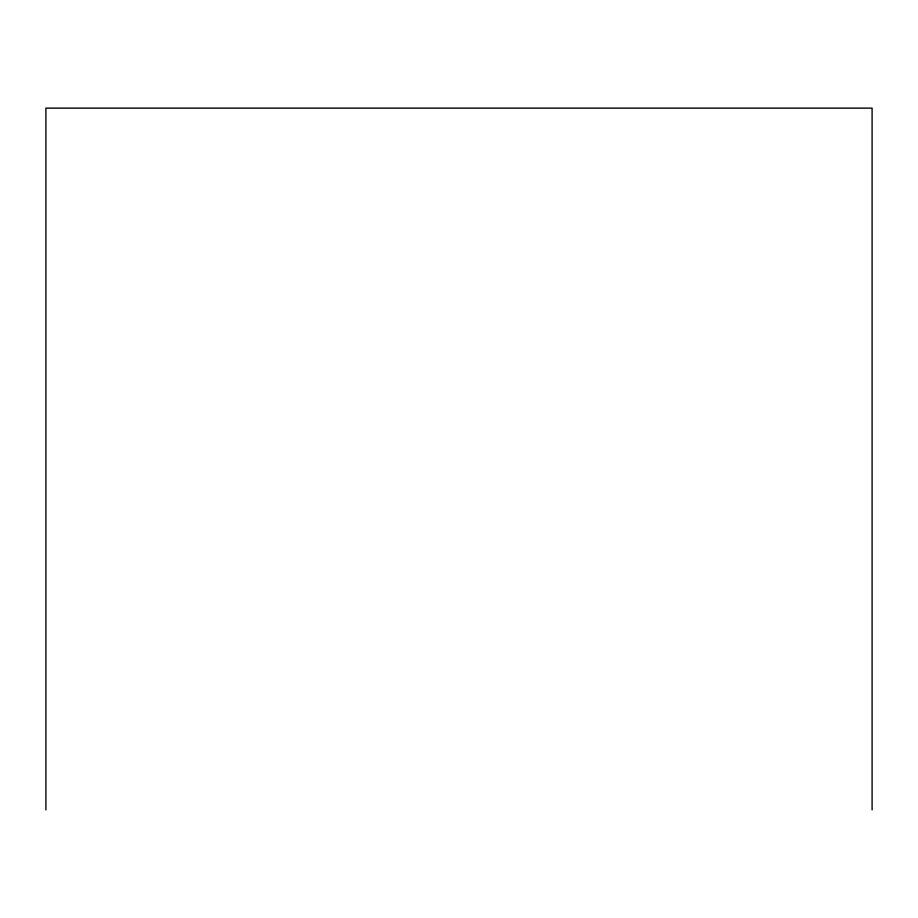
<?xml version="1.0" encoding="UTF-8"?>
<svg xmlns="http://www.w3.org/2000/svg" width="918" height="918" viewBox="0 0 918 918"><rect width="100%" height="100%" fill="white"/><g stroke="black" fill="none" stroke-linecap="round" stroke-linejoin="round"><path stroke-width="1.38" d="M872.1 809.871L872.1 108.129L45.9 108.129L45.9 809.871"/></g></svg>
